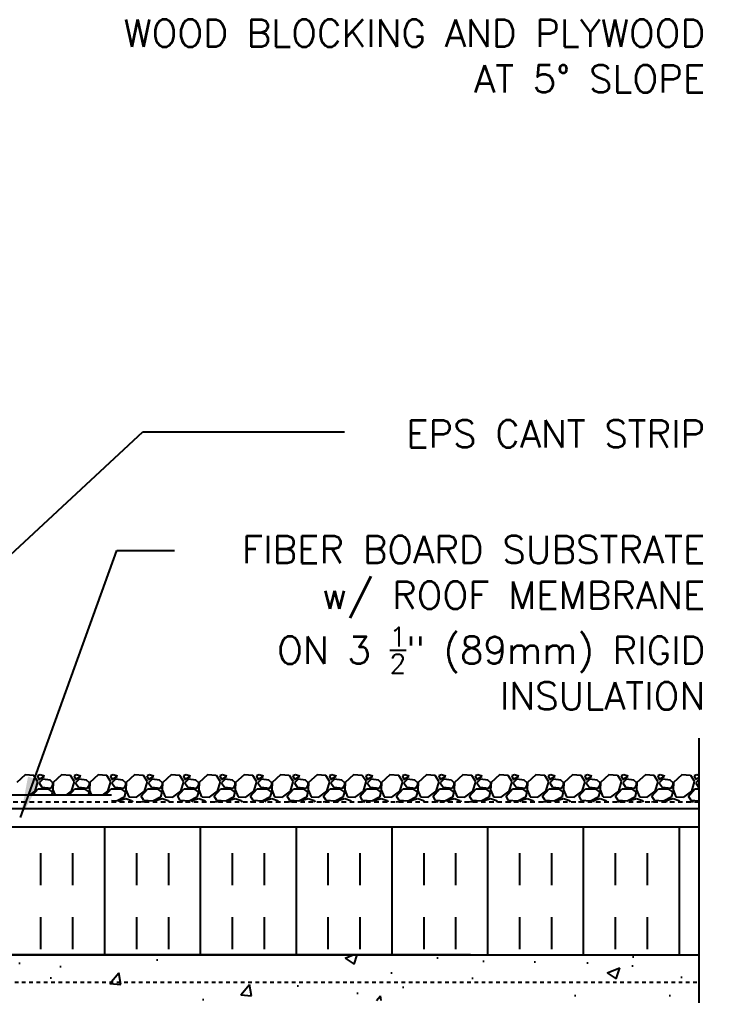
# Model space of a CAD drawing. Header units: inches. Extents: x 97.5 to 154.8, y 158.5 to 237.3.
# Drawn here: x 135.21 to 154.84, y 209.64 to 236.39 of the extents above; entities that cross this region are included whole.
import ezdxf

# ---------------------------------------------------------------- set-up
doc = ezdxf.new("R2010")
doc.units = ezdxf.units.IN
doc.header["$LTSCALE"] = 0.5
doc.header["$MEASUREMENT"] = 0
doc.linetypes.add('DASHED2', pattern=[0.375, 0.25, -0.125])
doc.linetypes.add('HIDDEN2', pattern=[0.1875, 0.125, -0.0625])
for name, color, linetype in [('HATCH', 12, 'Continuous'), ('Hidden2', 12, 'HIDDEN2'), ('line25', 2, 'Continuous'), ('LINE50', 5, 'Continuous'), ('LINE9', 9, 'Continuous'), ('TEXT', 4, 'Continuous')]:
    doc.layers.add(name, color=color, linetype=linetype)
doc.styles.add('DIM', font='romans.shx', dxfattribs={"width": 0.7})
doc.styles.add('ROMANS', font='romans.shx', dxfattribs={"height": 0.75})
doc.dimstyles.new('ext_12', dxfattribs={"dimscale": 12, "dimtxt": 0.075, "dimasz": 0.09375, "dimexe": 0.09375, "dimexo": 0.0625, "dimgap": 0.0625, "dimtad": 1, "dimdec": 1, "dimzin": 2, "dimdsep": 46, "dimlunit": 4, "dimtxsty": 'DIM', "dimcen": 0.09, "dimdle": 0.09375, "dimclrt": 4, "dimadec": 0, "dimazin": 0, "dimtfac": 1, "dimtdec": 1, "dimtmove": 2, "dimatfit": 3, "dimfxl": 1, "dimfrac": 2, "dimtolj": 1, "dimtzin": 0, "dimarcsym": 0})

msp = doc.modelspace()

# ---------------------------------------------------------------- hatches: boundary and pattern name
at = {"layer": 'HATCH'}
h = msp.add_hatch(dxfattribs=at)
h.set_pattern_fill('AR-CONC', color=256, scale=0.5)
h.set_pattern_definition([(50, (0, 0), (3.5863, -0.31376), [0.375, -4.125]), (355, (0, 0), (-0.693757, 3.76096), [0.3, -3.3]), (100.4514, (0.299, -0.026), (2.892544, 3.4472), [0.3187, -3.50571]), (46.1842, (0, 1), (5.33621, -0.827596), [0.5625, -6.1875]), (96.6356, (0.4447, 0.931), (4.67331, 4.87059), [0.47805, -5.25857]), (351.1842, (0, 1), (4.67331, 4.87059), [0.45, -4.95]), (21, (0.5, 0.75), (2.984535, -2.013094), [0.375, -4.125]), (326, (0.5, 0.75), (1.216577, 3.62575), [0.3, -3.3]), (71.4514, (0.7487, 0.5822), (4.20111, 1.612656), [0.3187, -3.50571]), (37.5, (0, 0), (0.060799, 1.664469), [0, -3.26, 0, -3.35, 0, -3.3125]), (7.5, (0, 0), (1.315348, 1.972059), [0, -1.91, 0, -3.185, 0, -1.2625]), (327.5, (-1.115, 0), (2.669112, -0.1127744), [0, -1.25, 0, -3.9, 0, -5.175]), (317.5, (-1.615, 0), (2.91593, 0.500525), [0, -1.625, 0, -2.59, 0, -3.675])])
h.paths.add_polyline_path([(126.307, 230.738, 0.336749), (125.645, 230.632, 0.520567), (125.258, 230.632, 0.520567), (124.758, 230.632, 0.520567), (123.912, 230.632, 0.520567), (123.63, 230.632, 0.520567), (122.735, 230.632, 0.520567), (121.995, 230.632, 0.520567), (121.302, 230.632, 0.520567), (121.082, 230.632, 0.321585), (120.307, 230.658), (120.307, 230.033, 0.064398), (120.417, 229.967), (120.507, 229.967), (120.507, 229.926, -0.249069), (120.617, 229.719), (120.617, 229.651, -0.414214), (120.554, 229.589), (120.507, 229.589), (120.507, 229.519), (120.612, 229.519, 0.10046), (121.006, 229.576, -0.601435), (121.125, 229.471, 2.182095), (121.535, 229.684, -1), (121.699, 230.092, -0.24438), (122.147, 229.572, 0.053157), (122.313, 228.957, 0.223253), (122.513, 228.793), (122.533, 228.788, 0.955472), (122.671, 229.382, -0.735593), (122.658, 229.84, -0.082755), (123.307, 229.948, -0.082755), (123.956, 229.84, -0.735593), (123.943, 229.382, 0.955472), (124.081, 228.788), (124.101, 228.793, 0.223253), (124.301, 228.957, 0.053157), (124.467, 229.572, -0.24438), (124.915, 230.092, -1), (125.079, 229.684, 2.182095), (125.489, 229.471, -0.601435), (125.608, 229.576, 0.10046), (126.002, 229.519), (126.107, 229.519), (126.107, 229.589), (126.059, 229.589, -0.414214), (125.997, 229.651), (125.997, 229.719, -0.249069), (126.107, 229.926), (126.107, 229.967), (126.197, 229.967, 0.064398), (126.307, 230.033)])
h.paths.add_polyline_path([(126.307, 225.904, 0.082415), (126.164, 225.983, -0.317837), (125.997, 226.219), (125.997, 226.286, -0.414214), (126.059, 226.349), (126.107, 226.349), (126.107, 226.419), (126.002, 226.419, -0.188973), (125.846, 226.513, 0.196323), (125.397, 226.86), (124.075, 227.15, 0.057795), (123.307, 227.239, 0.057795), (122.539, 227.15), (121.217, 226.86, 0.196323), (120.768, 226.513, -0.188973), (120.612, 226.419), (120.507, 226.419), (120.507, 226.349), (120.554, 226.349, -0.414214), (120.617, 226.286), (120.617, 226.219, -0.317837), (120.45, 225.983, 0.082415), (120.307, 225.904), (120.307, 222.754), (120.571, 222.754), (121.571, 221.754), (121.571, 223.754), (122.571, 222.754), (126.307, 222.754)])
h.paths.add_polyline_path([(126.307, 220.254), (122.571, 220.254), (121.571, 221.254), (121.571, 219.254), (120.571, 220.254), (120.307, 220.254), (120.307, 217.473, 0.082415), (120.45, 217.394, -0.317837), (120.617, 217.158), (120.617, 217.091, -0.414214), (120.554, 217.028), (120.507, 217.028), (120.507, 216.958), (120.612, 216.958, -0.188973), (120.768, 216.863, 0.196323), (121.217, 216.517), (122.539, 216.227, 0.057795), (123.307, 216.138, 0.057795), (124.075, 216.227), (125.397, 216.517, 0.196323), (125.846, 216.863, -0.188973), (126.002, 216.958), (126.107, 216.958), (126.107, 217.028), (126.059, 217.028, -0.414214), (125.997, 217.091), (125.997, 217.158, -0.317837), (126.164, 217.394, 0.082415), (126.307, 217.473)])
h.paths.add_polyline_path([(126.307, 213.343, 0.064398), (126.197, 213.409), (126.107, 213.409), (126.107, 213.451, -0.249069), (125.997, 213.658), (125.997, 213.726, -0.414214), (126.059, 213.788), (126.107, 213.788), (126.107, 213.858), (126.002, 213.858, 0.10046), (125.608, 213.801, -0.601435), (125.489, 213.906, 2.182095), (125.079, 213.693, -1), (124.915, 213.285, -0.24438), (124.467, 213.805, 0.053157), (124.301, 214.419, 0.223253), (124.101, 214.584), (124.081, 214.589, 0.955472), (123.943, 213.995, -0.735593), (123.956, 213.537, -0.082755), (123.307, 213.429, -0.082755), (122.658, 213.537, -0.735593), (122.671, 213.995, 0.955472), (122.533, 214.589), (122.513, 214.584, 0.223253), (122.313, 214.419, 0.053157), (122.147, 213.805, -0.24438), (121.699, 213.285, -1), (121.535, 213.693, 2.182095), (121.125, 213.906, -0.601435), (121.006, 213.801, 0.10046), (120.612, 213.858), (120.507, 213.858), (120.507, 213.788), (120.554, 213.788, -0.414214), (120.617, 213.726), (120.617, 213.658, -0.249069), (120.507, 213.451), (120.507, 213.409), (120.417, 213.409, 0.064398), (120.307, 213.343), (120.307, 211.254), (120.307, 210.776, -0.028988), (120.317, 210.764, -0.520567), (120.508, 210.754, -0.520567), (120.608, 210.754, -0.520567), (120.759, 210.754, -0.520567), (120.886, 210.754, -0.520567), (121.059, 210.754, -0.38834), (121.326, 210.764, -0.520567), (121.436, 210.764, -0.520567), (121.65, 210.764, -0.520567), (121.809, 210.764, -0.520567), (122.032, 210.764, -0.520567), (122.224, 210.754, -0.520567), (122.324, 210.754, -0.520567), (122.474, 210.754, -0.520567), (122.602, 210.754, -0.520567), (122.775, 210.754, -0.520567), (122.948, 210.754, -0.520567), (123.076, 210.754, -0.25248), (123.154, 210.794, -0.25248), (123.231, 210.754, -0.520567), (123.359, 210.754, -0.520567), (123.532, 210.754, -0.520567), (123.705, 210.754, -0.520567), (123.833, 210.754, -0.520567), (123.983, 210.754, -0.520567), (124.083, 210.754, -0.520567), (124.275, 210.764, -0.520567), (124.498, 210.764, -0.520567), (124.657, 210.764, -0.520567), (124.871, 210.764, -0.520567), (124.981, 210.764, -0.520567), (125.113, 210.768, -0.520567), (125.245, 210.764, -0.520567), (125.354, 210.764, -0.520567), (125.568, 210.764, -0.520567), (125.728, 210.764, -0.520567), (125.951, 210.764, -0.520567), (126.143, 210.754, -0.520567), (126.243, 210.754, -0.520567), (126.393, 210.754, -0.520567), (126.521, 210.754, -0.520567), (126.694, 210.754, -0.520567), (126.867, 210.754, -0.520567), (126.994, 210.754), (126.994, 211.254), (126.307, 211.254)])
h.paths.add_polyline_path([(153.839, 210.754), (126.994, 210.754, 0.520567), (126.867, 210.754, 0.520567), (126.694, 210.754, 0.520567), (126.521, 210.754, 0.520567), (126.393, 210.754, 0.520567), (126.243, 210.754, 0.520567), (126.143, 210.754, 0.520567), (125.951, 210.764, 0.520567), (125.728, 210.764, 0.520567), (125.568, 210.764, 0.520567), (125.354, 210.764, 0.520567), (125.245, 210.764, 0.520567), (125.113, 210.768, 0.520567), (124.981, 210.764, 0.520567), (124.871, 210.764, 0.520567), (124.657, 210.764, 0.520567), (124.498, 210.764, 0.520567), (124.275, 210.764, 0.520567), (124.083, 210.754, 0.520567), (123.983, 210.754, 0.520567), (123.833, 210.754, 0.520567), (123.705, 210.754, 0.520567), (123.532, 210.754, 0.520567), (123.359, 210.754, 0.520567), (123.231, 210.754, 0.25248), (123.154, 210.794, 0.25248), (123.076, 210.754, 0.520567), (122.948, 210.754, 0.520567), (122.775, 210.754, 0.520567), (122.602, 210.754, 0.520567), (122.474, 210.754, 0.520567), (122.324, 210.754, 0.520567), (122.224, 210.754, 0.520567), (122.032, 210.764, 0.520567), (121.809, 210.764, 0.520567), (121.65, 210.764, 0.520567), (121.436, 210.764, 0.520567), (121.326, 210.764, 0.38834), (121.059, 210.754, 0.520567), (120.886, 210.754, 0.520567), (120.759, 210.754, 0.520567), (120.608, 210.754, 0.520567), (120.508, 210.754, 0.569989), (120.307, 210.749), (120.307, 209.559), (120.672, 209.559), (120.672, 208.359), (120.307, 208.359), (120.307, 207.609), (120.672, 207.609), (120.672, 207.488, -0.500794), (120.845, 207.482, -0.520567), (120.999, 207.482, -0.520567), (121.199, 207.482, -0.520567), (121.33, 207.482, -0.520567), (121.404, 207.505, -0.520567), (121.604, 207.505, -0.520567), (121.729, 207.505, -0.520567), (121.883, 207.505, -0.268314), (121.919, 207.516, -0.520567), (122.085, 207.487, -0.520567), (122.244, 207.487, -0.520567), (122.421, 207.487, -0.520567), (122.575, 207.487, -0.520567), (122.775, 207.487, -0.132), (122.807, 207.514), (122.807, 209.504), (123.057, 209.504), (153.839, 209.504)])
h.paths.add_polyline_path([(124.307, 207.504), (122.807, 207.504), (122.807, 207.514, 0.132), (122.775, 207.487, 0.520567), (122.575, 207.487, 0.520567), (122.421, 207.487, 0.520567), (122.244, 207.487, 0.520567), (122.085, 207.487, 0.520567), (121.919, 207.516, 0.268314), (121.883, 207.505, 0.520567), (121.729, 207.505, 0.520567), (121.604, 207.505, 0.520567), (121.404, 207.505, 0.520567), (121.33, 207.482, 0.520567), (121.199, 207.482, 0.520567), (120.999, 207.482, 0.520567), (120.845, 207.482, 0.500794), (120.672, 207.488), (120.672, 206.409), (120.307, 206.409), (120.307, 205.659), (120.672, 205.659), (120.672, 204.459), (120.307, 204.459), (120.307, 203.709), (120.344, 203.709), (120.382, 203.826, -0.6), (120.482, 203.826), (120.52, 203.709), (120.672, 203.709), (120.672, 203.673, -0.327813), (120.707, 203.626), (120.707, 203.596), (120.807, 203.596), (120.807, 202.08, 0.258958), (121.066, 201.614, -0.31131), (121.123, 201.483, 2.127293), (121.535, 201.708, -1), (121.699, 202.116, -0.325306), (122.165, 201.374, 0.10488), (122.338, 200.562, 1.422913), (122.671, 201.03, -0.735593), (122.658, 201.488, -0.082755), (123.307, 201.596, -0.082755), (123.956, 201.488, -0.735593), (123.943, 201.03, 1.422913), (124.276, 200.562, 0.10488), (124.449, 201.374, -0.325306), (124.915, 202.116, -1), (125.079, 201.708, 2.127293), (125.491, 201.483, -0.31131), (125.548, 201.614, 0.258958), (125.807, 202.08), (125.807, 203.596), (125.907, 203.596), (125.907, 203.626, -0.327813), (125.942, 203.673), (125.942, 203.709), (126.094, 203.709), (126.132, 203.826, -0.6), (126.232, 203.826), (126.27, 203.709), (126.307, 203.709), (126.307, 204.004), (126.307, 207.504), (124.807, 207.504), (124.807, 203.712), (125.086, 203.712), (125.086, 203.486), (124.826, 203.486), (124.557, 203.486), (124.028, 203.486), (124.028, 203.712), (124.307, 203.712)])
h.paths.add_polyline_path([(122.804, 200.078, -0.053094), (122.353, 200.233), (121.341, 200.707, 0.549071), (120.807, 200.367), (120.807, 199.841, 0.414214), (121.432, 199.216), (122.817, 199.216, 0.085652), (122.943, 199.237, 0.316711), (123.192, 199.59, 0.350119)])
h.paths.add_polyline_path([(122.817, 199.036), (121.432, 199.036, 0.414214), (120.807, 198.411), (120.807, 197.884, 0.549071), (121.341, 197.544), (122.353, 198.018, -0.053094), (122.804, 198.173, 0.350119), (123.192, 198.662, 0.413582)])
h.paths.add_polyline_path([(125.182, 199.036), (123.797, 199.036, 0.413582), (123.422, 198.662, 0.350119), (123.81, 198.173, -0.053094), (124.261, 198.018), (125.273, 197.544, 0.549071), (125.807, 197.884), (125.807, 198.411, 0.414214)])
h.paths.add_polyline_path([(125.807, 199.841), (125.807, 200.367, 0.549071), (125.273, 200.707), (124.261, 200.233, -0.053094), (123.81, 200.078, 0.350119), (123.422, 199.59, 0.413582), (123.797, 199.216), (125.182, 199.216, 0.414214)])
h.paths.add_polyline_path([(125.807, 196.778, 0.291097), (125.519, 197.231), (124.261, 197.819, 0.093369), (123.454, 198.027, 0.016332), (123.307, 198.031, 0.109869), (122.353, 197.819), (121.095, 197.231, 0.291097), (120.807, 196.778), (120.807, 195.637), (120.927, 195.437), (120.927, 195.324), (120.672, 195.324), (120.672, 194.949), (120.307, 194.949), (120.307, 193.254), (120.307, 191.165, 0.064398), (120.417, 191.099), (120.507, 191.099), (120.507, 191.058, -0.249069), (120.617, 190.851), (120.617, 190.783, -0.414214), (120.554, 190.721), (120.507, 190.721), (120.507, 190.651), (120.612, 190.651, 0.10046), (121.006, 190.708, -0.601435), (121.125, 190.603, 2.182095), (121.535, 190.816, -1), (121.699, 191.224, -0.24438), (122.147, 190.704, 0.053157), (122.313, 190.089, 0.223253), (122.513, 189.925), (122.533, 189.92, 0.955472), (122.671, 190.514, -0.735593), (122.658, 190.972, -0.082755), (123.307, 191.08, -0.082755), (123.956, 190.972, -0.735593), (123.943, 190.514, 0.955472), (124.081, 189.92), (124.101, 189.925, 0.223253), (124.301, 190.089, 0.053157), (124.467, 190.704, -0.24438), (124.915, 191.224, -1), (125.079, 190.816, 2.182095), (125.489, 190.603, -0.601435), (125.608, 190.708, 0.10046), (126.002, 190.651), (126.107, 190.651), (126.107, 190.721), (126.059, 190.721, -0.414214), (125.997, 190.783), (125.997, 190.851, -0.249069), (126.107, 191.058), (126.107, 191.099), (126.197, 191.099, 0.064398), (126.307, 191.165), (126.307, 193.254), (126.307, 194.949), (125.942, 194.949), (125.942, 195.324), (125.687, 195.324), (125.687, 195.437), (125.807, 195.637)])
h.paths.add_polyline_path([(126.307, 187.036, 0.082415), (126.164, 187.115, -0.317837), (125.997, 187.351), (125.997, 187.418, -0.414214), (126.059, 187.481), (126.107, 187.481), (126.107, 187.551), (126.002, 187.551, -0.188973), (125.846, 187.645, 0.196323), (125.397, 187.992), (124.075, 188.282, 0.057795), (123.307, 188.371, 0.057795), (122.539, 188.282), (121.217, 187.992, 0.196323), (120.768, 187.645, -0.188973), (120.612, 187.551), (120.507, 187.551), (120.507, 187.481), (120.554, 187.481, -0.414214), (120.617, 187.418), (120.617, 187.351, -0.317837), (120.45, 187.115, 0.082415), (120.307, 187.036), (120.307, 184.195), (120.963, 184.195), (121.963, 185.195), (121.963, 184.195), (121.963, 183.195), (122.963, 184.195), (126.307, 184.195)])
h = msp.add_hatch(dxfattribs=at)
h.set_pattern_fill('INSUL', color=256, scale=7, angle=90, style=0)
h.set_pattern_definition([(90, (150.6759, 212.6623), (-2.625, 2e-16), []), (90, (149.8009, 212.6623), (-2.625, 2e-16), [0.875, -0.875]), (90, (148.9259, 212.6623), (-2.625, 2e-16), [0.875, -0.875])])
h.paths.add_polyline_path([(153.839, 214.254), (147.581, 214.254), (147.581, 210.754), (153.839, 210.754)])
h.paths.add_polyline_path([(129.432, 214.254), (129.432, 210.754), (147.572, 210.754), (147.572, 214.254)])

# ---------------------------------------------------------------- linework, layer by layer
for p, q in [((135.369, 215.693), (135.139, 215.483)), ((135.609, 215.672), (135.369, 215.692)), ((135.72, 215.494), (135.61, 215.674)), ((135.708, 215.663), (135.748, 215.563)), ((135.779, 215.693), (135.709, 215.663)), ((135.748, 215.563), (135.898, 215.653)), ((135.899, 215.653), (135.779, 215.693)), ((136.369, 215.693), (136.139, 215.483)), ((136.609, 215.672), (136.369, 215.692)), ((136.72, 215.494), (136.61, 215.674)), ((136.708, 215.663), (136.748, 215.563)), ((136.779, 215.693), (136.709, 215.663)), ((136.748, 215.563), (136.898, 215.653)), ((136.899, 215.653), (136.779, 215.693)), ((137.369, 215.693), (137.139, 215.483)), ((137.609, 215.672), (137.369, 215.692)), ((137.721, 215.494), (137.611, 215.674)), ((137.708, 215.663), (137.748, 215.563)), ((137.779, 215.693), (137.709, 215.663)), ((137.748, 215.563), (137.898, 215.653)), ((137.899, 215.653), (137.779, 215.693)), ((138.369, 215.693), (138.139, 215.483)), ((138.609, 215.672), (138.369, 215.692)), ((138.721, 215.494), (138.611, 215.674)), ((138.708, 215.663), (138.748, 215.563)), ((138.779, 215.693), (138.709, 215.663)), ((138.748, 215.563), (138.898, 215.653)), ((138.899, 215.653), (138.779, 215.693)), ((139.369, 215.693), (139.139, 215.483)), ((139.609, 215.672), (139.369, 215.692)), ((139.721, 215.494), (139.611, 215.674)), ((139.708, 215.663), (139.748, 215.563)), ((139.779, 215.693), (139.709, 215.663)), ((139.748, 215.563), (139.898, 215.653)), ((139.899, 215.653), (139.779, 215.693)), ((140.369, 215.693), (140.139, 215.483)), ((140.609, 215.672), (140.369, 215.692)), ((140.721, 215.494), (140.611, 215.674)), ((140.708, 215.663), (140.748, 215.563)), ((140.779, 215.693), (140.709, 215.663)), ((140.748, 215.563), (140.898, 215.653)), ((140.899, 215.653), (140.779, 215.693)), ((141.369, 215.693), (141.139, 215.483)), ((141.609, 215.672), (141.369, 215.692)), ((141.721, 215.494), (141.611, 215.674)), ((141.708, 215.663), (141.748, 215.563)), ((141.779, 215.693), (141.709, 215.663)), ((141.748, 215.563), (141.898, 215.653)), ((141.899, 215.653), (141.779, 215.693)), ((142.369, 215.693), (142.139, 215.483)), ((142.609, 215.672), (142.369, 215.692)), ((142.721, 215.494), (142.611, 215.674)), ((142.708, 215.663), (142.748, 215.563)), ((142.779, 215.693), (142.709, 215.663)), ((142.748, 215.563), (142.898, 215.653)), ((142.899, 215.653), (142.779, 215.693)), ((143.369, 215.693), (143.139, 215.483)), ((143.609, 215.672), (143.369, 215.692)), ((143.721, 215.494), (143.611, 215.674)), ((143.708, 215.663), (143.748, 215.563)), ((143.779, 215.693), (143.709, 215.663)), ((143.748, 215.563), (143.898, 215.653)), ((143.899, 215.653), (143.779, 215.693)), ((144.369, 215.693), (144.139, 215.483)), ((144.609, 215.672), (144.369, 215.692)), ((144.721, 215.494), (144.611, 215.674)), ((144.708, 215.663), (144.748, 215.563)), ((144.779, 215.693), (144.709, 215.663)), ((144.748, 215.563), (144.898, 215.653)), ((144.899, 215.653), (144.779, 215.693)), ((145.369, 215.693), (145.139, 215.483)), ((145.609, 215.672), (145.369, 215.692)), ((145.721, 215.494), (145.611, 215.674)), ((145.708, 215.663), (145.748, 215.563)), ((145.779, 215.693), (145.709, 215.663)), ((145.748, 215.563), (145.898, 215.653)), ((145.899, 215.653), (145.779, 215.693)), ((146.369, 215.693), (146.139, 215.483)), ((146.609, 215.672), (146.369, 215.692)), ((146.721, 215.494), (146.611, 215.674)), ((146.708, 215.663), (146.748, 215.563)), ((146.779, 215.693), (146.709, 215.663)), ((146.748, 215.563), (146.898, 215.653)), ((146.899, 215.653), (146.779, 215.693)), ((147.369, 215.693), (147.139, 215.483)), ((147.609, 215.672), (147.369, 215.692)), ((147.721, 215.494), (147.611, 215.674)), ((147.708, 215.663), (147.748, 215.563)), ((147.779, 215.693), (147.709, 215.663)), ((147.748, 215.563), (147.898, 215.653)), ((147.899, 215.653), (147.779, 215.693)), ((148.369, 215.693), (148.139, 215.483)), ((148.609, 215.672), (148.369, 215.692)), ((148.721, 215.494), (148.611, 215.674)), ((148.708, 215.663), (148.748, 215.563)), ((148.779, 215.693), (148.709, 215.663)), ((148.748, 215.563), (148.898, 215.653)), ((148.899, 215.653), (148.779, 215.693)), ((149.369, 215.693), (149.139, 215.483)), ((149.609, 215.672), (149.369, 215.692)), ((149.721, 215.494), (149.611, 215.674)), ((149.708, 215.663), (149.748, 215.563)), ((149.779, 215.693), (149.709, 215.663)), ((149.748, 215.563), (149.898, 215.653)), ((149.899, 215.653), (149.779, 215.693)), ((150.369, 215.693), (150.139, 215.483)), ((150.609, 215.672), (150.369, 215.692)), ((150.721, 215.494), (150.611, 215.674)), ((150.708, 215.663), (150.748, 215.563)), ((150.779, 215.693), (150.709, 215.663)), ((150.748, 215.563), (150.898, 215.653)), ((150.899, 215.653), (150.779, 215.693)), ((151.369, 215.693), (151.139, 215.483)), ((151.609, 215.672), (151.369, 215.692)), ((151.721, 215.494), (151.611, 215.674)), ((151.708, 215.663), (151.748, 215.563)), ((151.779, 215.693), (151.709, 215.663)), ((151.748, 215.563), (151.898, 215.653)), ((151.899, 215.653), (151.779, 215.693)), ((152.369, 215.693), (152.139, 215.483)), ((152.609, 215.672), (152.369, 215.692)), ((152.721, 215.494), (152.611, 215.674)), ((152.708, 215.663), (152.748, 215.563)), ((152.779, 215.693), (152.709, 215.663)), ((152.748, 215.563), (152.898, 215.653)), ((152.899, 215.653), (152.779, 215.693)), ((153.369, 215.693), (153.139, 215.483)), ((153.609, 215.672), (153.369, 215.692)), ((153.721, 215.494), (153.611, 215.674)), ((153.708, 215.663), (153.748, 215.563)), ((153.779, 215.693), (153.709, 215.663)), ((153.748, 215.563), (153.839, 215.618)), ((153.839, 215.673), (153.779, 215.693)), ((135.639, 215.243), (135.719, 215.493)), ((135.849, 215.573), (135.749, 215.473)), ((135.749, 215.474), (135.829, 215.354)), ((135.829, 215.353), (136.079, 215.323)), ((136.05, 215.544), (135.85, 215.574)), ((136.13, 215.472), (136.05, 215.542)), ((136.079, 215.323), (136.129, 215.413)), ((136.138, 215.484), (136.128, 215.274)), ((136.129, 215.413), (136.129, 215.473)), ((136.639, 215.243), (136.719, 215.493)), ((136.849, 215.573), (136.749, 215.473)), ((136.749, 215.474), (136.829, 215.354)), ((136.829, 215.353), (137.079, 215.323)), ((137.05, 215.544), (136.85, 215.574)), ((137.13, 215.472), (137.05, 215.542)), ((137.079, 215.323), (137.129, 215.413)), ((137.138, 215.484), (137.128, 215.274)), ((137.129, 215.413), (137.129, 215.473)), ((137.639, 215.243), (137.719, 215.493)), ((137.849, 215.573), (137.749, 215.473)), ((137.749, 215.474), (137.829, 215.354)), ((137.829, 215.353), (138.079, 215.323)), ((138.05, 215.544), (137.85, 215.574)), ((138.13, 215.472), (138.05, 215.542)), ((138.079, 215.323), (138.129, 215.413)), ((138.138, 215.484), (138.128, 215.274)), ((138.129, 215.413), (138.129, 215.473)), ((138.639, 215.243), (138.719, 215.493)), ((138.849, 215.573), (138.749, 215.473)), ((138.749, 215.474), (138.829, 215.354)), ((138.829, 215.353), (139.079, 215.323)), ((139.05, 215.544), (138.85, 215.574)), ((139.13, 215.472), (139.05, 215.542)), ((139.079, 215.323), (139.129, 215.413)), ((139.138, 215.484), (139.128, 215.274)), ((139.129, 215.413), (139.129, 215.473)), ((139.639, 215.243), (139.719, 215.493)), ((139.849, 215.573), (139.749, 215.473)), ((139.749, 215.474), (139.829, 215.354)), ((139.829, 215.353), (140.079, 215.323)), ((140.05, 215.544), (139.85, 215.574)), ((140.13, 215.472), (140.05, 215.542)), ((140.079, 215.323), (140.129, 215.413)), ((140.138, 215.484), (140.128, 215.274)), ((140.129, 215.413), (140.129, 215.473)), ((140.639, 215.243), (140.719, 215.493)), ((140.849, 215.573), (140.749, 215.473)), ((140.749, 215.474), (140.829, 215.354)), ((140.829, 215.353), (141.079, 215.323)), ((141.05, 215.544), (140.85, 215.574)), ((141.13, 215.472), (141.05, 215.542)), ((141.079, 215.323), (141.129, 215.413)), ((141.138, 215.484), (141.128, 215.274)), ((141.129, 215.413), (141.129, 215.473)), ((141.639, 215.243), (141.719, 215.493)), ((141.849, 215.573), (141.749, 215.473)), ((141.749, 215.474), (141.829, 215.354)), ((141.829, 215.353), (142.079, 215.323)), ((142.05, 215.544), (141.85, 215.574)), ((142.13, 215.472), (142.05, 215.542)), ((142.079, 215.323), (142.129, 215.413)), ((142.138, 215.484), (142.128, 215.274)), ((142.129, 215.413), (142.129, 215.473)), ((142.639, 215.243), (142.719, 215.493)), ((142.849, 215.573), (142.749, 215.473)), ((142.749, 215.474), (142.829, 215.354)), ((142.829, 215.353), (143.079, 215.323)), ((143.05, 215.544), (142.85, 215.574)), ((143.13, 215.472), (143.05, 215.542)), ((143.079, 215.323), (143.129, 215.413)), ((143.138, 215.484), (143.128, 215.274)), ((143.129, 215.413), (143.129, 215.473)), ((143.639, 215.243), (143.719, 215.493)), ((143.748, 215.474), (143.828, 215.354)), ((143.849, 215.573), (143.749, 215.473)), ((143.829, 215.353), (144.079, 215.323)), ((144.05, 215.544), (143.85, 215.574)), ((144.131, 215.472), (144.051, 215.542)), ((144.079, 215.323), (144.129, 215.413)), ((144.138, 215.484), (144.128, 215.274)), ((144.129, 215.413), (144.129, 215.473)), ((144.639, 215.243), (144.719, 215.493)), ((144.748, 215.474), (144.828, 215.354)), ((144.849, 215.573), (144.749, 215.473)), ((144.829, 215.353), (145.079, 215.323)), ((145.05, 215.544), (144.85, 215.574)), ((145.131, 215.472), (145.051, 215.542)), ((145.079, 215.323), (145.129, 215.413)), ((145.138, 215.484), (145.128, 215.274)), ((145.129, 215.413), (145.129, 215.473)), ((145.639, 215.243), (145.719, 215.493)), ((145.748, 215.474), (145.828, 215.354)), ((145.849, 215.573), (145.749, 215.473)), ((145.829, 215.353), (146.079, 215.323)), ((146.05, 215.544), (145.85, 215.574)), ((146.131, 215.472), (146.051, 215.542)), ((146.079, 215.323), (146.129, 215.413)), ((146.138, 215.484), (146.128, 215.274)), ((146.129, 215.413), (146.129, 215.473)), ((146.639, 215.243), (146.719, 215.493)), ((146.748, 215.474), (146.828, 215.354)), ((146.849, 215.573), (146.749, 215.473)), ((146.829, 215.353), (147.079, 215.323)), ((147.05, 215.544), (146.85, 215.574)), ((147.131, 215.472), (147.051, 215.542)), ((147.079, 215.323), (147.129, 215.413)), ((147.138, 215.484), (147.128, 215.274)), ((147.129, 215.413), (147.129, 215.473)), ((147.639, 215.243), (147.719, 215.493)), ((147.748, 215.474), (147.828, 215.354)), ((147.849, 215.573), (147.749, 215.473)), ((147.829, 215.353), (148.079, 215.323)), ((148.05, 215.544), (147.85, 215.574)), ((148.131, 215.472), (148.051, 215.542)), ((148.079, 215.323), (148.129, 215.413)), ((148.138, 215.484), (148.128, 215.274)), ((148.129, 215.413), (148.129, 215.473)), ((148.639, 215.243), (148.719, 215.493)), ((148.748, 215.474), (148.828, 215.354)), ((148.849, 215.573), (148.749, 215.473)), ((148.829, 215.353), (149.079, 215.323)), ((149.05, 215.544), (148.85, 215.574)), ((149.131, 215.472), (149.051, 215.542)), ((149.079, 215.323), (149.129, 215.413)), ((149.138, 215.484), (149.128, 215.274)), ((149.129, 215.413), (149.129, 215.473)), ((149.639, 215.243), (149.719, 215.493)), ((149.748, 215.474), (149.828, 215.354)), ((149.849, 215.573), (149.749, 215.473)), ((149.829, 215.353), (150.079, 215.323)), ((150.05, 215.544), (149.85, 215.574)), ((150.131, 215.472), (150.051, 215.542)), ((150.079, 215.323), (150.129, 215.413)), ((150.138, 215.484), (150.128, 215.274)), ((150.129, 215.413), (150.129, 215.473)), ((150.639, 215.243), (150.719, 215.493)), ((150.748, 215.474), (150.828, 215.354)), ((150.849, 215.573), (150.749, 215.473)), ((150.829, 215.353), (151.079, 215.323)), ((151.05, 215.544), (150.85, 215.574)), ((151.131, 215.472), (151.051, 215.542)), ((151.079, 215.323), (151.129, 215.413)), ((151.138, 215.484), (151.128, 215.274)), ((151.129, 215.413), (151.129, 215.473)), ((151.639, 215.243), (151.719, 215.493)), ((151.748, 215.474), (151.828, 215.354)), ((151.849, 215.573), (151.749, 215.473)), ((151.829, 215.353), (152.079, 215.323)), ((152.05, 215.544), (151.85, 215.574)), ((152.131, 215.472), (152.051, 215.542)), ((152.079, 215.323), (152.129, 215.413)), ((152.138, 215.484), (152.128, 215.274)), ((152.129, 215.413), (152.129, 215.473)), ((152.639, 215.243), (152.719, 215.493)), ((152.748, 215.474), (152.828, 215.354)), ((152.849, 215.573), (152.749, 215.473)), ((152.829, 215.353), (153.079, 215.323)), ((153.05, 215.544), (152.85, 215.574)), ((153.131, 215.472), (153.051, 215.542)), ((153.079, 215.323), (153.129, 215.413)), ((153.138, 215.484), (153.128, 215.274)), ((153.129, 215.413), (153.129, 215.473)), ((153.639, 215.243), (153.719, 215.493)), ((153.748, 215.474), (153.828, 215.354)), ((153.839, 215.564), (153.749, 215.473)), ((153.829, 215.353), (153.839, 215.352)), ((137.737, 215.129), (133.789, 215.129)), ((135.49, 215.129), (135.639, 215.244)), ((135.572, 215.129), (135.729, 215.303)), ((135.729, 215.303), (135.989, 215.303)), ((135.989, 215.305), (136.119, 215.215)), ((136.119, 215.213), (136.095, 215.129)), ((136.127, 215.275), (136.189, 215.129)), ((136.49, 215.129), (136.639, 215.244)), ((136.572, 215.129), (136.729, 215.303)), ((136.729, 215.303), (136.989, 215.303)), ((136.989, 215.305), (137.119, 215.215)), ((137.119, 215.213), (137.095, 215.129)), ((137.127, 215.275), (137.189, 215.129)), ((137.49, 215.129), (137.639, 215.244)), ((137.572, 215.129), (137.729, 215.303)), ((137.729, 215.303), (137.989, 215.303)), ((138.079, 215.073), (137.869, 214.963)), ((137.989, 215.305), (138.119, 215.215)), ((138.119, 215.213), (138.079, 215.073)), ((138.127, 215.275), (138.207, 215.085)), ((138.208, 215.083), (138.418, 215.073)), ((138.419, 215.074), (138.639, 215.244)), ((138.549, 215.103), (138.729, 215.303)), ((138.62, 214.983), (138.55, 215.103)), ((138.729, 215.303), (138.989, 215.303)), ((139.079, 215.073), (138.869, 214.963)), ((138.989, 215.305), (139.119, 215.215)), ((139.119, 215.213), (139.079, 215.073)), ((139.127, 215.275), (139.207, 215.085)), ((139.208, 215.083), (139.418, 215.073)), ((139.419, 215.074), (139.639, 215.244)), ((139.549, 215.103), (139.729, 215.303)), ((139.62, 214.983), (139.55, 215.103)), ((139.729, 215.303), (139.989, 215.303)), ((140.079, 215.073), (139.869, 214.963)), ((139.989, 215.305), (140.119, 215.215)), ((140.119, 215.213), (140.079, 215.073)), ((140.127, 215.275), (140.207, 215.085)), ((140.208, 215.083), (140.418, 215.073)), ((140.419, 215.074), (140.639, 215.244)), ((140.549, 215.103), (140.729, 215.303)), ((140.62, 214.983), (140.55, 215.103)), ((140.729, 215.303), (140.989, 215.303)), ((141.079, 215.073), (140.869, 214.963)), ((140.989, 215.305), (141.119, 215.215)), ((141.119, 215.213), (141.079, 215.073)), ((141.127, 215.275), (141.207, 215.085)), ((141.208, 215.083), (141.418, 215.073)), ((141.419, 215.074), (141.639, 215.244)), ((141.549, 215.103), (141.729, 215.303)), ((141.62, 214.983), (141.55, 215.103)), ((141.729, 215.303), (141.989, 215.303)), ((142.079, 215.073), (141.869, 214.963)), ((141.989, 215.305), (142.119, 215.215)), ((142.119, 215.213), (142.079, 215.073)), ((142.127, 215.275), (142.207, 215.085)), ((142.208, 215.083), (142.418, 215.073)), ((142.419, 215.074), (142.639, 215.244)), ((142.549, 215.103), (142.729, 215.303)), ((142.62, 214.983), (142.55, 215.103)), ((142.729, 215.303), (142.989, 215.303)), ((143.079, 215.073), (142.869, 214.963)), ((142.989, 215.305), (143.119, 215.215)), ((143.119, 215.213), (143.079, 215.073)), ((143.127, 215.275), (143.207, 215.085)), ((143.208, 215.083), (143.418, 215.073)), ((143.419, 215.074), (143.639, 215.244)), ((143.549, 215.103), (143.729, 215.303)), ((143.62, 214.983), (143.55, 215.103)), ((143.729, 215.303), (143.989, 215.303)), ((144.079, 215.073), (143.869, 214.963)), ((143.989, 215.305), (144.119, 215.215)), ((144.119, 215.213), (144.079, 215.073)), ((144.127, 215.275), (144.207, 215.085)), ((144.208, 215.083), (144.418, 215.073)), ((144.419, 215.074), (144.639, 215.244)), ((144.549, 215.103), (144.729, 215.303)), ((144.62, 214.983), (144.55, 215.103)), ((144.729, 215.303), (144.989, 215.303)), ((145.079, 215.073), (144.869, 214.963)), ((144.989, 215.305), (145.119, 215.215)), ((145.119, 215.213), (145.079, 215.073)), ((145.127, 215.275), (145.207, 215.085)), ((145.208, 215.083), (145.418, 215.073)), ((145.419, 215.074), (145.639, 215.244)), ((145.549, 215.103), (145.729, 215.303)), ((145.62, 214.983), (145.55, 215.103)), ((145.729, 215.303), (145.989, 215.303)), ((146.079, 215.073), (145.869, 214.963)), ((145.989, 215.305), (146.119, 215.215)), ((146.119, 215.213), (146.079, 215.073)), ((146.127, 215.275), (146.207, 215.085)), ((146.208, 215.083), (146.418, 215.073)), ((146.419, 215.074), (146.639, 215.244)), ((146.549, 215.103), (146.729, 215.303)), ((146.62, 214.983), (146.55, 215.103)), ((146.729, 215.303), (146.989, 215.303)), ((147.079, 215.073), (146.869, 214.963)), ((146.989, 215.305), (147.119, 215.215)), ((147.119, 215.213), (147.079, 215.073)), ((147.127, 215.275), (147.207, 215.085)), ((147.208, 215.083), (147.418, 215.073)), ((147.419, 215.074), (147.639, 215.244)), ((147.549, 215.103), (147.729, 215.303)), ((147.62, 214.983), (147.55, 215.103)), ((147.729, 215.303), (147.989, 215.303)), ((148.079, 215.073), (147.869, 214.963)), ((147.989, 215.305), (148.119, 215.215)), ((148.119, 215.213), (148.079, 215.073)), ((148.127, 215.275), (148.207, 215.085)), ((148.208, 215.083), (148.418, 215.073)), ((148.419, 215.074), (148.639, 215.244)), ((148.549, 215.103), (148.729, 215.303)), ((148.62, 214.983), (148.55, 215.103)), ((148.729, 215.303), (148.989, 215.303)), ((149.079, 215.073), (148.869, 214.963)), ((148.989, 215.305), (149.119, 215.215)), ((149.119, 215.213), (149.079, 215.073)), ((149.127, 215.275), (149.207, 215.085)), ((149.208, 215.083), (149.418, 215.073)), ((149.419, 215.074), (149.639, 215.244)), ((149.549, 215.103), (149.729, 215.303)), ((149.62, 214.983), (149.55, 215.103)), ((149.729, 215.303), (149.989, 215.303)), ((150.079, 215.073), (149.869, 214.963)), ((149.989, 215.305), (150.119, 215.215)), ((150.119, 215.213), (150.079, 215.073)), ((150.127, 215.275), (150.207, 215.085)), ((150.208, 215.083), (150.418, 215.073)), ((150.419, 215.074), (150.639, 215.244)), ((150.549, 215.103), (150.729, 215.303)), ((150.62, 214.983), (150.55, 215.103)), ((150.729, 215.303), (150.989, 215.303)), ((151.079, 215.073), (150.869, 214.963)), ((150.989, 215.305), (151.119, 215.215)), ((151.119, 215.213), (151.079, 215.073)), ((151.127, 215.275), (151.207, 215.085)), ((151.208, 215.083), (151.418, 215.073)), ((151.419, 215.074), (151.639, 215.244)), ((151.549, 215.103), (151.729, 215.303)), ((151.62, 214.983), (151.55, 215.103)), ((151.729, 215.303), (151.989, 215.303)), ((152.079, 215.073), (151.869, 214.963)), ((151.989, 215.305), (152.119, 215.215)), ((152.119, 215.213), (152.079, 215.073)), ((152.127, 215.275), (152.207, 215.085)), ((152.208, 215.083), (152.418, 215.073)), ((152.419, 215.074), (152.639, 215.244)), ((152.549, 215.103), (152.729, 215.303)), ((152.62, 214.983), (152.55, 215.103)), ((152.729, 215.303), (152.989, 215.303)), ((153.079, 215.073), (152.869, 214.963)), ((152.989, 215.305), (153.119, 215.215)), ((153.119, 215.213), (153.079, 215.073)), ((153.127, 215.275), (153.207, 215.085)), ((153.208, 215.083), (153.418, 215.073)), ((153.419, 215.074), (153.639, 215.244)), ((153.549, 215.103), (153.729, 215.303)), ((153.62, 214.983), (153.55, 215.103)), ((153.729, 215.303), (153.839, 215.303)), ((137.737, 215.004), (137.737, 215.004)), ((137.868, 214.965), (137.737, 214.976)), ((137.947, 214.942), (137.969, 214.993)), ((137.969, 214.993), (138.129, 215.043)), ((138.128, 215.043), (138.288, 214.983)), ((138.289, 214.983), (138.308, 214.942)), ((138.64, 214.952), (138.538, 214.942)), ((138.868, 214.965), (138.618, 214.985)), ((138.687, 214.942), (138.638, 214.954)), ((138.947, 214.942), (138.969, 214.993)), ((138.969, 214.993), (139.129, 215.043)), ((139.128, 215.043), (139.288, 214.983)), ((139.289, 214.983), (139.308, 214.942)), ((139.64, 214.952), (139.538, 214.942)), ((139.868, 214.965), (139.618, 214.985)), ((139.687, 214.942), (139.638, 214.954)), ((139.947, 214.942), (139.969, 214.993)), ((139.969, 214.993), (140.129, 215.043)), ((140.128, 215.043), (140.288, 214.983)), ((140.289, 214.983), (140.308, 214.942)), ((140.64, 214.952), (140.538, 214.942)), ((140.868, 214.965), (140.618, 214.985)), ((140.687, 214.942), (140.638, 214.954)), ((140.947, 214.942), (140.969, 214.993)), ((140.969, 214.993), (141.129, 215.043)), ((141.128, 215.043), (141.288, 214.983)), ((141.289, 214.983), (141.308, 214.942)), ((141.64, 214.952), (141.538, 214.942)), ((141.868, 214.965), (141.618, 214.985)), ((141.687, 214.942), (141.638, 214.954)), ((141.947, 214.942), (141.969, 214.993)), ((141.969, 214.993), (142.129, 215.043)), ((142.128, 215.043), (142.288, 214.983)), ((142.289, 214.983), (142.308, 214.942)), ((142.64, 214.952), (142.538, 214.942)), ((142.868, 214.965), (142.618, 214.985)), ((142.687, 214.942), (142.638, 214.954)), ((142.947, 214.942), (142.969, 214.993)), ((142.969, 214.993), (143.129, 215.043)), ((143.128, 215.043), (143.288, 214.983)), ((143.289, 214.983), (143.308, 214.942)), ((143.64, 214.952), (143.538, 214.942)), ((143.868, 214.965), (143.618, 214.985)), ((143.687, 214.942), (143.638, 214.954)), ((143.947, 214.942), (143.969, 214.993)), ((143.969, 214.993), (144.129, 215.043)), ((144.128, 215.043), (144.288, 214.983)), ((144.289, 214.983), (144.308, 214.942)), ((144.64, 214.952), (144.538, 214.942)), ((144.868, 214.965), (144.618, 214.985)), ((144.687, 214.942), (144.638, 214.954)), ((144.946, 214.942), (144.969, 214.993)), ((144.969, 214.993), (145.129, 215.043)), ((145.128, 215.043), (145.288, 214.983)), ((145.289, 214.983), (145.308, 214.942)), ((145.64, 214.952), (145.538, 214.942)), ((145.868, 214.965), (145.618, 214.985)), ((145.687, 214.942), (145.638, 214.954)), ((145.946, 214.942), (145.969, 214.993)), ((145.969, 214.993), (146.129, 215.043)), ((146.128, 215.043), (146.288, 214.983)), ((146.289, 214.983), (146.308, 214.942)), ((146.64, 214.952), (146.538, 214.942)), ((146.868, 214.965), (146.618, 214.985)), ((146.687, 214.942), (146.638, 214.954)), ((146.946, 214.942), (146.969, 214.993)), ((146.969, 214.993), (147.129, 215.043)), ((147.128, 215.043), (147.288, 214.983)), ((147.289, 214.983), (147.308, 214.942)), ((147.64, 214.952), (147.538, 214.942)), ((147.868, 214.965), (147.618, 214.985)), ((147.687, 214.942), (147.638, 214.954)), ((147.947, 214.942), (147.969, 214.993)), ((147.969, 214.993), (148.129, 215.043)), ((148.128, 215.043), (148.288, 214.983)), ((148.289, 214.983), (148.308, 214.942)), ((148.64, 214.952), (148.538, 214.942)), ((148.868, 214.965), (148.618, 214.985)), ((148.687, 214.942), (148.638, 214.954)), ((148.946, 214.942), (148.969, 214.993)), ((148.969, 214.993), (149.129, 215.043)), ((149.128, 215.043), (149.288, 214.983)), ((149.289, 214.983), (149.308, 214.942)), ((149.64, 214.952), (149.538, 214.942)), ((149.868, 214.965), (149.618, 214.985)), ((149.687, 214.942), (149.638, 214.954)), ((149.946, 214.942), (149.969, 214.993)), ((149.969, 214.993), (150.129, 215.043)), ((150.128, 215.043), (150.288, 214.983)), ((150.289, 214.983), (150.308, 214.942)), ((150.64, 214.952), (150.538, 214.942)), ((150.868, 214.965), (150.618, 214.985)), ((150.687, 214.942), (150.638, 214.954)), ((150.946, 214.942), (150.969, 214.993)), ((150.969, 214.993), (151.129, 215.043)), ((151.128, 215.043), (151.288, 214.983)), ((151.289, 214.983), (151.308, 214.942)), ((151.64, 214.952), (151.538, 214.942)), ((151.868, 214.965), (151.618, 214.985)), ((151.687, 214.942), (151.638, 214.954)), ((151.947, 214.942), (151.969, 214.993)), ((151.969, 214.993), (152.129, 215.043)), ((152.128, 215.043), (152.288, 214.983)), ((152.289, 214.983), (152.308, 214.942)), ((152.64, 214.952), (152.538, 214.942)), ((152.868, 214.965), (152.618, 214.985)), ((152.687, 214.942), (152.638, 214.954)), ((152.946, 214.942), (152.969, 214.993)), ((152.969, 214.993), (153.129, 215.043)), ((153.128, 215.043), (153.288, 214.983)), ((153.289, 214.983), (153.308, 214.942)), ((153.64, 214.952), (153.538, 214.942)), ((153.839, 214.967), (153.618, 214.985)), ((153.687, 214.942), (153.638, 214.954))]:
    msp.add_line(p, q, dxfattribs=at)
at = {"layer": 'Hidden2', "linetype": 'HIDDEN2'}
msp.add_line((122.882, 210.004), (153.839, 210.004), dxfattribs=at)
at = {"layer": 'line25'}
for p, q in [((126.994, 210.754), (153.839, 210.754)), ((147.572, 210.754), (128.932, 210.754))]:
    msp.add_line(p, q, dxfattribs=at)
msp.add_lwpolyline([(153.839, 214.254), (129.432, 214.254)], dxfattribs=at)
at = {"layer": 'LINE50', "color": 9, "linetype": 'DASHED2'}
msp.add_line((153.839, 214.942), (133.727, 214.942), dxfattribs=at)
at = {"layer": 'LINE9'}
for points in [[(153.839, 216.693), (153.839, 205.599), (152.839, 204.599), (154.839, 204.599), (153.839, 203.599), (153.839, 192.504)], [(153.839, 214.754), (129.432, 214.754)]]:
    msp.add_lwpolyline(points, dxfattribs=at)

# ---------------------------------------------------------------- texts
at = {"layer": 'TEXT', "char_height": 0.75, "attachment_point": 3, "style": 'ROMANS'}
for s, insert, width in [('\\A1;WOOD BLOCKING AND PLYWOOD \\PAT 5%%D SLOPE', (154.007, 236.39), 19.25453), ('\\A1;EPS CANT STRIP', (154.007, 225.411), 9.59335), ('\\A1;FIBER BOARD SUBSTRATE\\Pw/ ROOF MEMBRANE \\PON 3 {\\H0.7x;\\S1/2;}" (89mm) RIGID \\PINSULATION', (154.007, 222.236), 26.1134)]:
    msp.add_mtext(s, dxfattribs=dict(at, insert=insert, width=width))

# ---------------------------------------------------------------- leaders
at = {"layer": 'TEXT'}
for points in [[(130.54, 217.608), (138.59, 225.087), (144.126, 225.087)], [(135.239, 214.521), (137.881, 221.836), (139.461, 221.836)]]:
    msp.add_leader(points, dimstyle='ext_12', override={"dimgap": 0.0625, "dimtad": 0}, dxfattribs=at)

doc.saveas('drawing.dxf')
